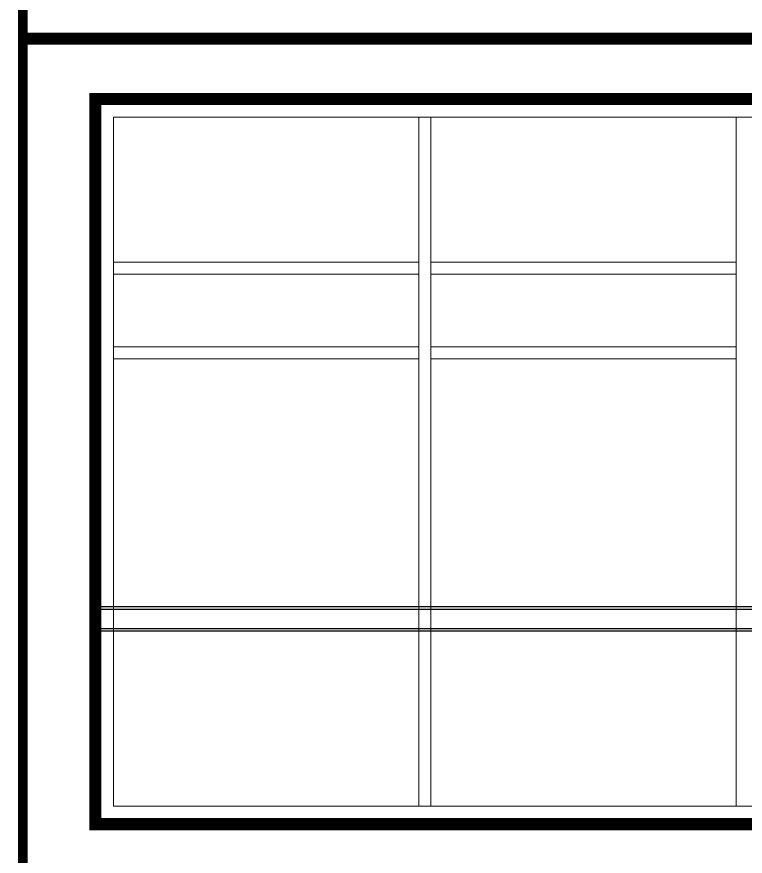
# Model space of a CAD drawing. Header units: metres. Extents: x -58 to 722, y -1100 to 345.
# Drawn here: x 26.624 to 29.637, y -18.194 to -14.721 of the extents above; entities that cross this region are included whole.
import ezdxf

# ---------------------------------------------------------------- set-up
doc = ezdxf.new("R2010")
doc.units = ezdxf.units.M
doc.header["$MEASUREMENT"] = 0
doc.layers.add('FSR_ARQ_013VENTANAS', color=4, linetype='Continuous', lineweight=5)
doc.layers.add('muro bajo', color=33, linetype='Continuous', lineweight=9)
doc.layers.add('FSR_ARQ_29PERFILES ACERO', color=143, linetype='Continuous')

msp = doc.modelspace()

# ---------------------------------------------------------------- linework, layer by layer
at = {"layer": 'FSR_ARQ_013VENTANAS', "lineweight": 0}
for p, q in [((28.2866, -15.1362), (28.2866, -17.9862)), ((28.3366, -15.1362), (28.3366, -17.9862)), ((27.0241, -15.7362), (28.2866, -15.7362)), ((28.3366, -15.7362), (29.5991, -15.7362)), ((27.0241, -15.7862), (28.2866, -15.7862)), ((28.3366, -15.7862), (29.5991, -15.7862)), ((27.0241, -16.0862), (28.2866, -16.0862)), ((28.3366, -16.0862), (29.5991, -16.0862)), ((27.0241, -16.1362), (28.2866, -16.1362)), ((28.3366, -16.1362), (29.5991, -16.1362))]:
    msp.add_line(p, q, dxfattribs=at)
for points in [[(26.9491, -15.0612), (30.7491, -15.0612), (30.7491, -18.0612), (26.9491, -18.0612)], [(27.0241, -15.1362), (30.6741, -15.1362), (30.6741, -17.9862), (27.0241, -17.9862)]]:
    msp.add_lwpolyline(points, close=True, dxfattribs=at)
msp.add_lwpolyline([(29.5991, -15.1362), (29.5991, -17.9862)], dxfattribs=at)
at = {"layer": 'FSR_ARQ_29PERFILES ACERO', "ltscale": 0.005}
for points in [[(26.9491, -17.1612), (32.1991, -17.1612)], [(26.9491, -17.1712), (32.1991, -17.1712)], [(26.9491, -17.2512), (32.1991, -17.2512)], [(26.9491, -17.2612), (32.1991, -17.2612)]]:
    msp.add_lwpolyline(points, dxfattribs=at)
at = {"layer": 'muro bajo', "ltscale": 0.005}
for points in [[(26.6491, -18.3112), (26.6491, -11.9112)], [(26.9491, -18.0612), (26.9491, -15.0612)]]:
    msp.add_lwpolyline(points, dxfattribs=at)
at = {"layer": 'muro bajo', "ltscale": 0.005, "const_width": 0.04}
msp.add_lwpolyline([(26.6491, -13.9012), (34.5491, -13.9012), (34.5491, -18.3112), (26.6491, -18.3112)], close=True, dxfattribs=at)
at = {"layer": 'muro bajo', "ltscale": 0.005, "const_width": 0.05}
msp.add_lwpolyline([(32.1991, -18.3112), (32.1991, -18.0612), (26.9491, -18.0612), (26.9491, -15.0612), (32.1991, -15.0612), (32.1991, -14.8112), (26.6491, -14.8112)], dxfattribs=at)

doc.saveas('drawing.dxf')
